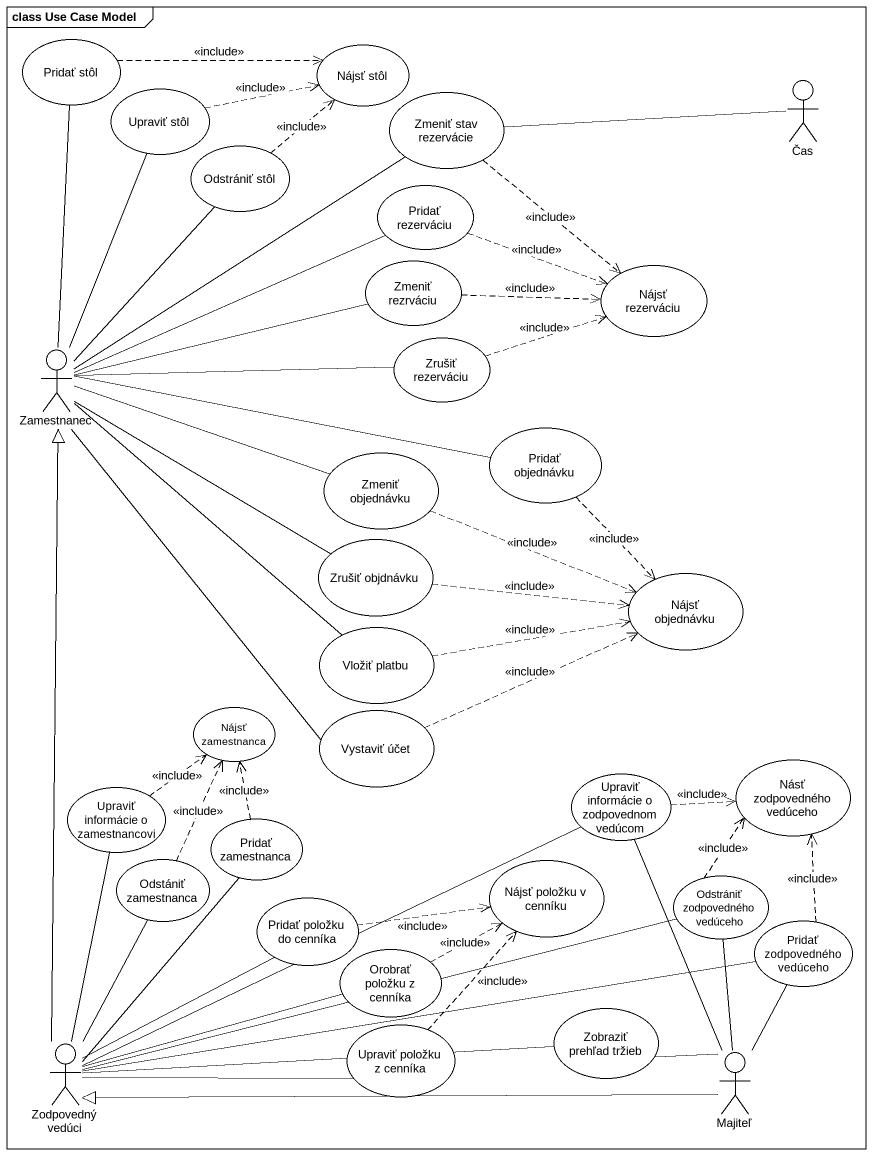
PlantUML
@startuml
mainframe class Use Case Model
usecase "Pridať stôl" as Pridať_stôl
usecase "Upraviť stôl" as Upraviť_stôl
usecase "Nájsť stôl" as Nájsť_stôl
usecase "Zmeniť stav rezervácie" as Zmeniť_stav_rezervácie
actor Čas
usecase "Odstrániť stôl" as Odstrániť_stôl
usecase "Pridať rezerváciu" as Pridať_rezerváciu
usecase "Zmeniť rezrváciu" as Zmeniť_rezrváciu
usecase "Nájsť rezerváciu" as Nájsť_rezerváciu
usecase "Zrušiť rezerváciu" as Zrušiť_rezerváciu
actor Zamestnanec
usecase "Pridať objednávku" as Pridať_objednávku
usecase "Zmeniť objednávku" as Zmeniť_objednávku
usecase "Zrušiť objdnávku" as Zrušiť_objdnávku
usecase "Nájsť objednávku" as Nájsť_objednávku
usecase "Vložiť platbu" as Vložiť_platbu
usecase "Nájsť zamestnanca" as Nájsť_zamestnanca
usecase "Vystaviť účet" as Vystaviť_účet
usecase "Upraviť informácie o zodpovednom vedúcom" as Upraviť_informácie_o
usecase "Násť zodpovedného vedúceho" as Násť_zodpovedného_vedúceho
usecase "Upraviť informácie o zamestnancovi" as Upraviť_informácie_o_2
usecase "Pridať zamestnanca" as Pridať_zamestnanca
usecase "Odstániť zamestnanca" as Odstániť_zamestnanca
usecase "Nájsť položku v cenníku" as Nájsť_položku_v_cenníku
usecase "Odstrániť zodpovedného vedúceho" as Odstrániť_zodpovedného
usecase "Pridať položku do cenníka" as Pridať_položku_do_cenníka
usecase "Pridať zodpovedného vedúceho" as Pridať_zodpovedného_vedúceho
usecase "Orobrať položku z cenníka" as Orobrať_položku_z_cenníka
usecase "Upraviť položku z cenníka" as Upraviť_položku_z_cenníka
usecase "Zobraziť prehľad tržieb" as Zobraziť_prehľad_tržieb
actor "Zodpovedný vedúci" as Zodpovedný_vedúci
actor Majiteľ
Pridať_stôl .right.> Nájsť_stôl : <<include>>
Upraviť_stôl .right.> Nájsť_stôl : <<include>>
Zmeniť_stav_rezervácie ..> Nájsť_rezerváciu : <<include>>
Čas -left- Zmeniť_stav_rezervácie
Odstrániť_stôl .up.> Nájsť_stôl : <<include>>
Pridať_rezerváciu .right.> Nájsť_rezerváciu : <<include>>
Zmeniť_rezrváciu .right.> Nájsť_rezerváciu : <<include>>
Zrušiť_rezerváciu .right.> Nájsť_rezerváciu : <<include>>
Zamestnanec -up- Pridať_stôl
Zamestnanec -up- Upraviť_stôl
Zamestnanec -up- Zmeniť_stav_rezervácie
Zamestnanec -up- Odstrániť_stôl
Zamestnanec -right- Pridať_rezerváciu
Zamestnanec -right- Zmeniť_rezrváciu
Zamestnanec -right- Zrušiť_rezerváciu
Zamestnanec -right- Pridať_objednávku
Zamestnanec -right- Zmeniť_objednávku
Zamestnanec -right- Zrušiť_objdnávku
Zamestnanec -- Vložiť_platbu
Zamestnanec -- Vystaviť_účet
Pridať_objednávku ..> Nájsť_objednávku : <<include>>
Zmeniť_objednávku .right.> Nájsť_objednávku : <<include>>
Zrušiť_objdnávku .right.> Nájsť_objednávku : <<include>>
Vložiť_platbu .right.> Nájsť_objednávku : <<include>>
Vystaviť_účet .right.> Nájsť_objednávku : <<include>>
Upraviť_informácie_o .right.> Násť_zodpovedného_vedúceho : <<include>>
Upraviť_informácie_o -- Majiteľ
Upraviť_informácie_o_2 .up.> Nájsť_zamestnanca : <<include>>
Pridať_zamestnanca .up.> Nájsť_zamestnanca : <<include>>
Odstániť_zamestnanca .up.> Nájsť_zamestnanca : <<include>>
Odstániť_zamestnanca -- Zodpovedný_vedúci
Odstrániť_zodpovedného .up.> Násť_zodpovedného_vedúceho : <<include>>
Pridať_položku_do_cenníka .right.> Nájsť_položku_v_cenníku : <<include>>
Pridať_zodpovedného_vedúceho .up.> Násť_zodpovedného_vedúceho : <<include>>
Orobrať_položku_z_cenníka .right.> Nájsť_položku_v_cenníku : <<include>>
Upraviť_položku_z_cenníka .up.> Nájsť_položku_v_cenníku : <<include>>
Zodpovedný_vedúci -up-|> Zamestnanec
Zodpovedný_vedúci -right- Upraviť_informácie_o
Zodpovedný_vedúci -up- Upraviť_informácie_o_2
Zodpovedný_vedúci -up- Pridať_zamestnanca
Zodpovedný_vedúci -right- Odstrániť_zodpovedného
Zodpovedný_vedúci -up- Pridať_položku_do_cenníka
Zodpovedný_vedúci -right- Pridať_zodpovedného_vedúceho
Zodpovedný_vedúci -right- Orobrať_položku_z_cenníka
Zodpovedný_vedúci -right- Upraviť_položku_z_cenníka
Zodpovedný_vedúci -right- Zobraziť_prehľad_tržieb
Majiteľ -up- Odstrániť_zodpovedného
Majiteľ -up- Pridať_zodpovedného_vedúceho
Majiteľ -left- Zobraziť_prehľad_tržieb
Majiteľ -left-|> Zodpovedný_vedúci
@enduml
